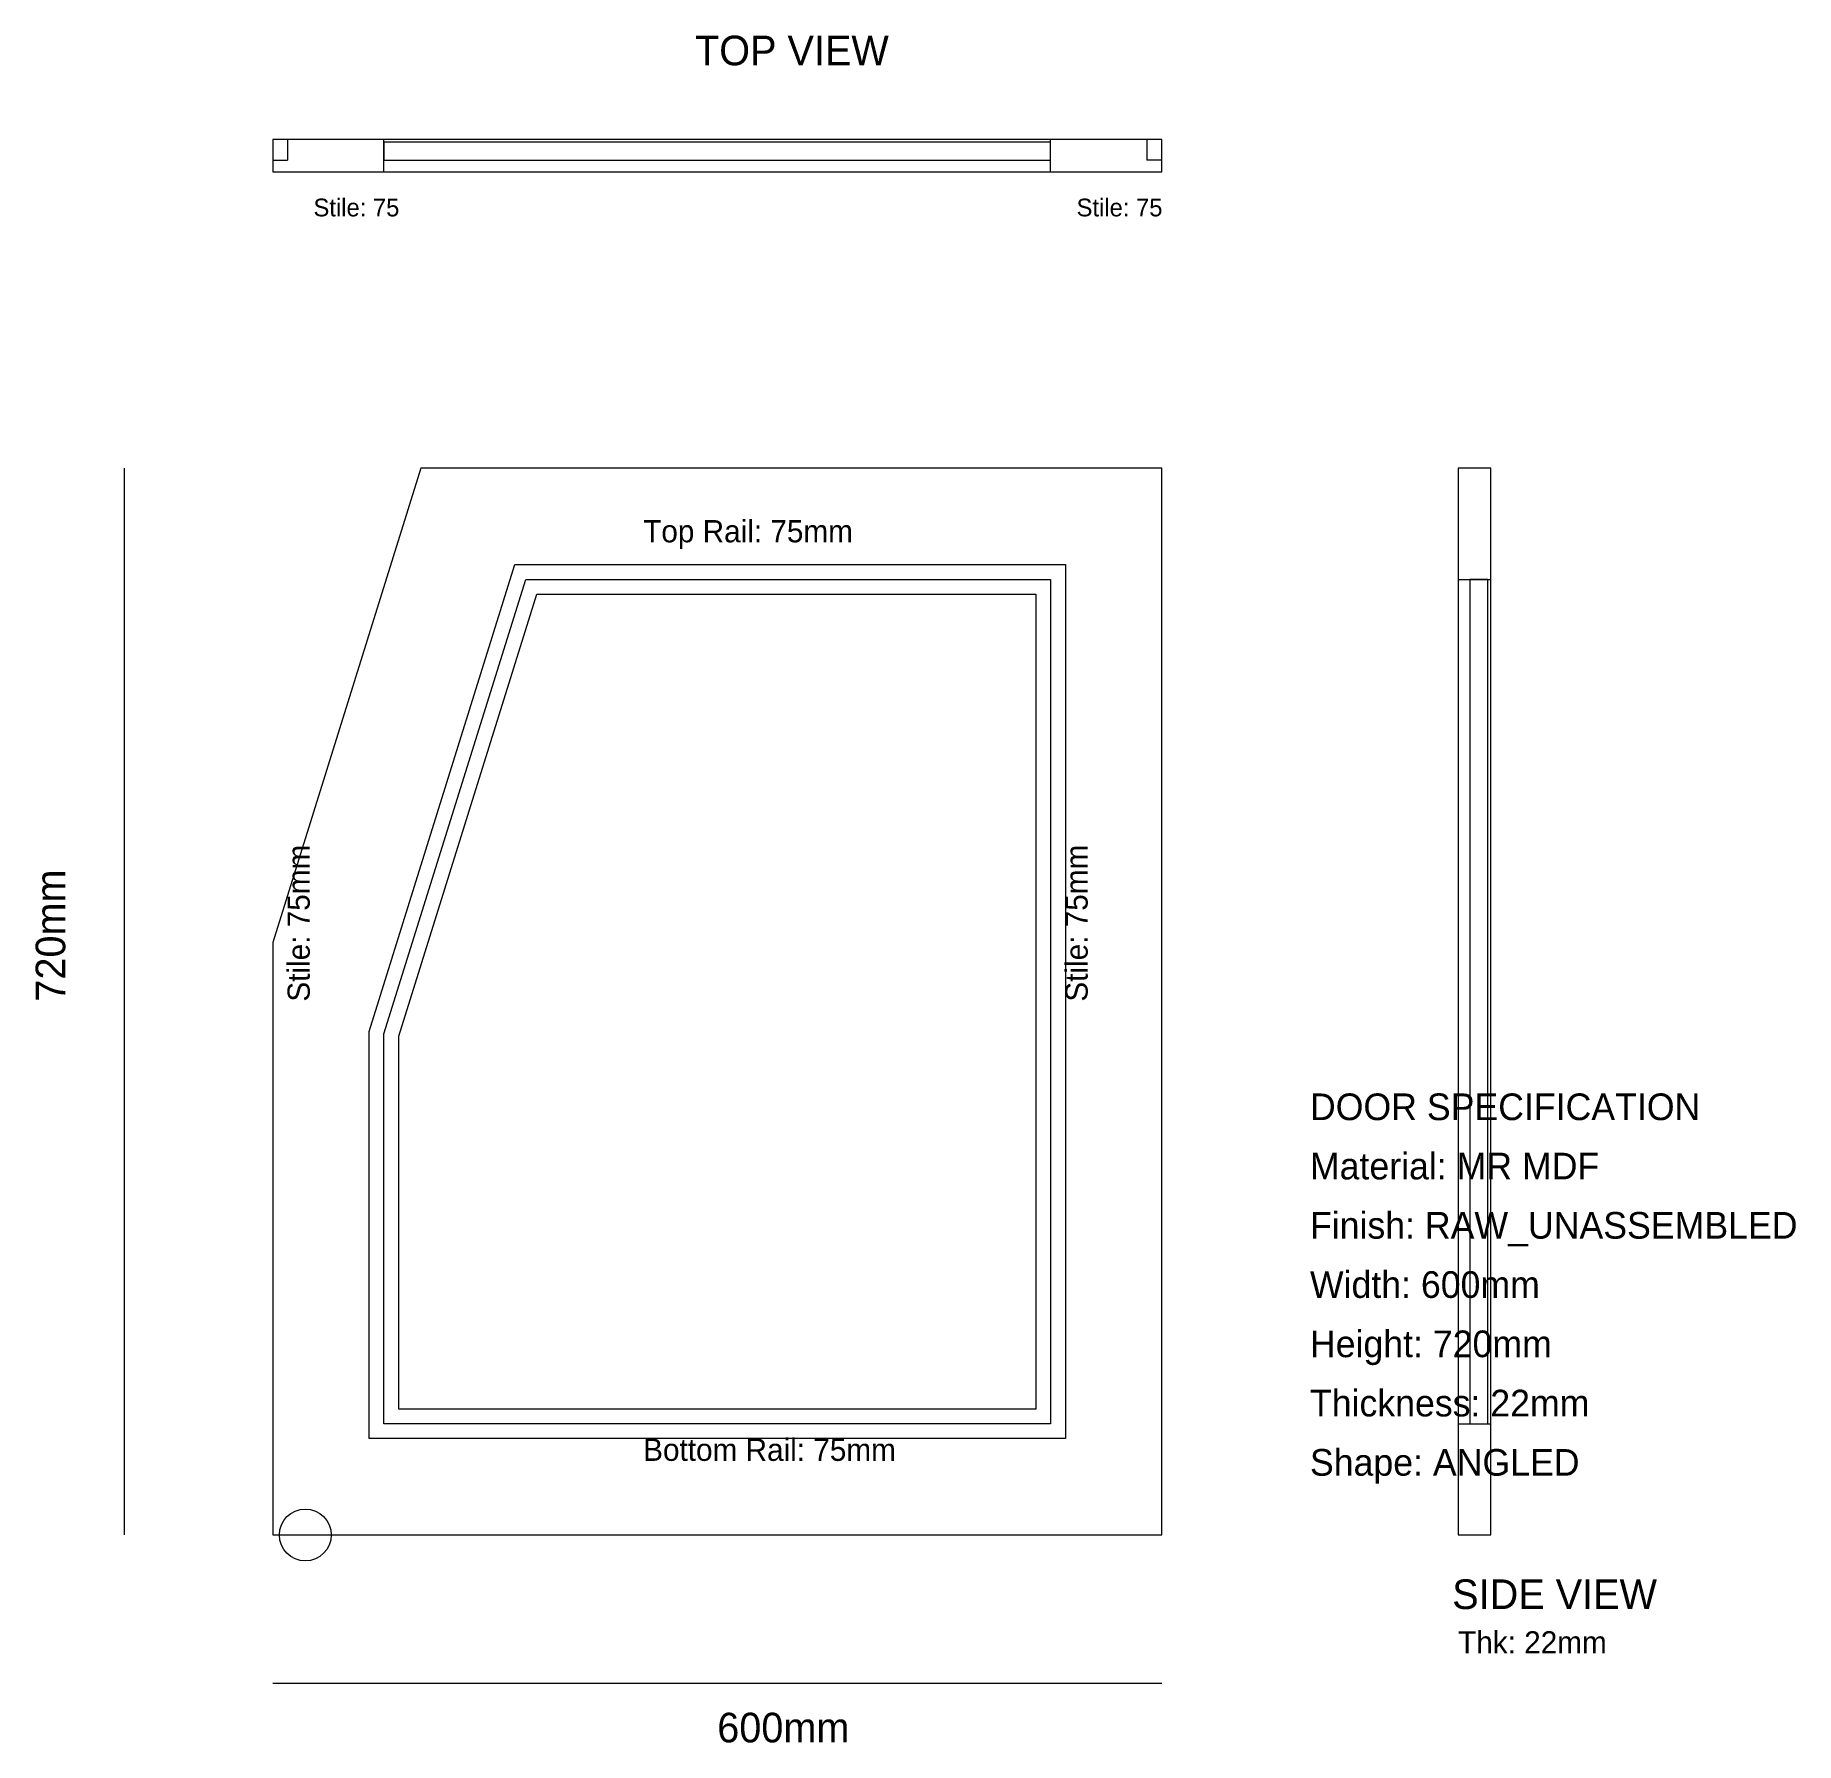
# Model space of a CAD drawing. Extents: x -160 to 1028, y -140 to 1012.
import ezdxf

# ---------------------------------------------------------------- set-up
doc = ezdxf.new("R2010")
doc.units = 0
for name, color, linetype, lineweight in [('BORDERS', 4, 'Continuous', 0), ('DIMENSIONS', 7, 'Continuous', 0), ('FRAME', 7, 'Continuous', 0), ('PANEL_GEOMETRY', 2, 'Continuous', 0), ('PANELS', 2, 'Continuous', 0), ('T3_INNER_BREAK', 6, 'Continuous', 0), ('T3_REBATE_FINISH', 6, 'Continuous', 0), ('T4_PROFILE_8MM_FINAL', 5, 'Continuous', 0), ('T4_PROFILE_8MM_OS', 5, 'Continuous', 0), ('T6_INNER_ONION', 1, 'Continuous', 0), ('T6_REBATE_12MM', 1, 'Continuous', 0), ('T8_DRILL_35MM', 3, 'Continuous', 0)]:
    doc.layers.add(name, color=color, linetype=linetype, lineweight=lineweight)

msp = doc.modelspace()

# ---------------------------------------------------------------- linework, layer by layer
at = {"layer": 'BORDERS'}
for p, q in [((10, 942), (10, 928)), ((75, 920), (75, 942)), ((525, 920), (525, 942)), ((590, 942), (590, 928)), ((0, 928), (10, 928)), ((600, 928), (590, 928)), ((800, 645), (822, 645)), ((800, 75), (822, 75))]:
    msp.add_line(p, q, dxfattribs=at)
at = {"layer": 'DIMENSIONS'}
for p, q in [((-100, 0), (-100, 720)), ((0, -100), (600, -100))]:
    msp.add_line(p, q, dxfattribs=at)
at = {"layer": 'FRAME'}
for points in [[(0, 920), (600, 920), (600, 942), (0, 942)], [(800, 0), (822, 0), (822, 720), (800, 720)]]:
    msp.add_lwpolyline(points, close=True, dxfattribs=at)
at = {"layer": 'PANEL_GEOMETRY'}
msp.add_lwpolyline([(85, 85), (85, 336.7), (178.2, 635), (515, 635), (515, 336.7), (515, 85)], close=True, dxfattribs=at)
at = {"layer": 'PANELS'}
for points in [[(75, 928), (525, 928), (525, 940), (75, 940)], [(808, 75), (820, 75), (820, 645), (808, 645)]]:
    msp.add_lwpolyline(points, close=True, dxfattribs=at)
at = {"layer": 'T3_INNER_BREAK'}
msp.add_lwpolyline([(75, 75), (75, 338.3), (170.9, 645), (525, 645), (525, 338.3), (525, 75)], close=True, dxfattribs=at)
at = {"layer": 'T3_REBATE_FINISH'}
msp.add_lwpolyline([(65, 65), (65, 339.8), (163.5, 655), (535, 655), (535, 339.8), (535, 65)], close=True, dxfattribs=at)
at = {"layer": 'T4_PROFILE_8MM_FINAL'}
msp.add_lwpolyline([(0, 0), (600, 0), (600, 720), (100, 720), (0, 400)], close=True, dxfattribs=at)
at = {"layer": 'T4_PROFILE_8MM_OS'}
msp.add_lwpolyline([(0, 0), (600, 0), (600, 720), (100, 720), (0, 400)], close=True, dxfattribs=at)
at = {"layer": 'T6_INNER_ONION'}
msp.add_lwpolyline([(75, 75), (75, 338.3), (170.9, 645), (525, 645), (525, 338.3), (525, 75)], close=True, dxfattribs=at)
at = {"layer": 'T6_REBATE_12MM'}
msp.add_lwpolyline([(65, 65), (65, 339.8), (163.5, 655), (535, 655), (535, 339.8), (535, 65)], close=True, dxfattribs=at)
at = {"layer": 'T8_DRILL_35MM'}
msp.add_circle((22, 0), 17.5, dxfattribs=at)
msp.add_circle((22, 0), 17.5, dxfattribs=at)

# ---------------------------------------------------------------- texts
at = {"layer": 'DIMENSIONS'}
for s, height, p in [('TOP VIEW', 20, (285, 992)), ('Stile: 75', 12, (27.5, 890)), ('Stile: 75', 12, (542.5, 890)), ('Top Rail: 75mm', 15, (250, 670)), ('DOOR SPECIFICATION', 18, (700, 280)), ('Material: MR MDF', 18, (700, 240)), ('Finish: RAW_UNASSEMBLED', 18, (700, 200)), ('Width: 600mm', 18, (700, 160)), ('Height: 720mm', 18, (700, 120)), ('Thickness: 22mm', 18, (700, 80)), ('Bottom Rail: 75mm', 15, (250, 50)), ('Shape: ANGLED', 18, (700, 40)), ('SIDE VIEW', 20, (796, -50)), ('Thk: 22mm', 15, (800, -80)), ('600mm', 20, (300, -140))]:
    msp.add_text(s, height=height, dxfattribs=at).set_placement(p)
for s, height, p in [('Stile: 75mm', 15, (25, 360)), ('Stile: 75mm', 15, (550, 360)), ('720mm', 20, (-140, 360))]:
    msp.add_text(s, height=height, rotation=90, dxfattribs=at).set_placement(p)

doc.saveas('drawing.dxf')
